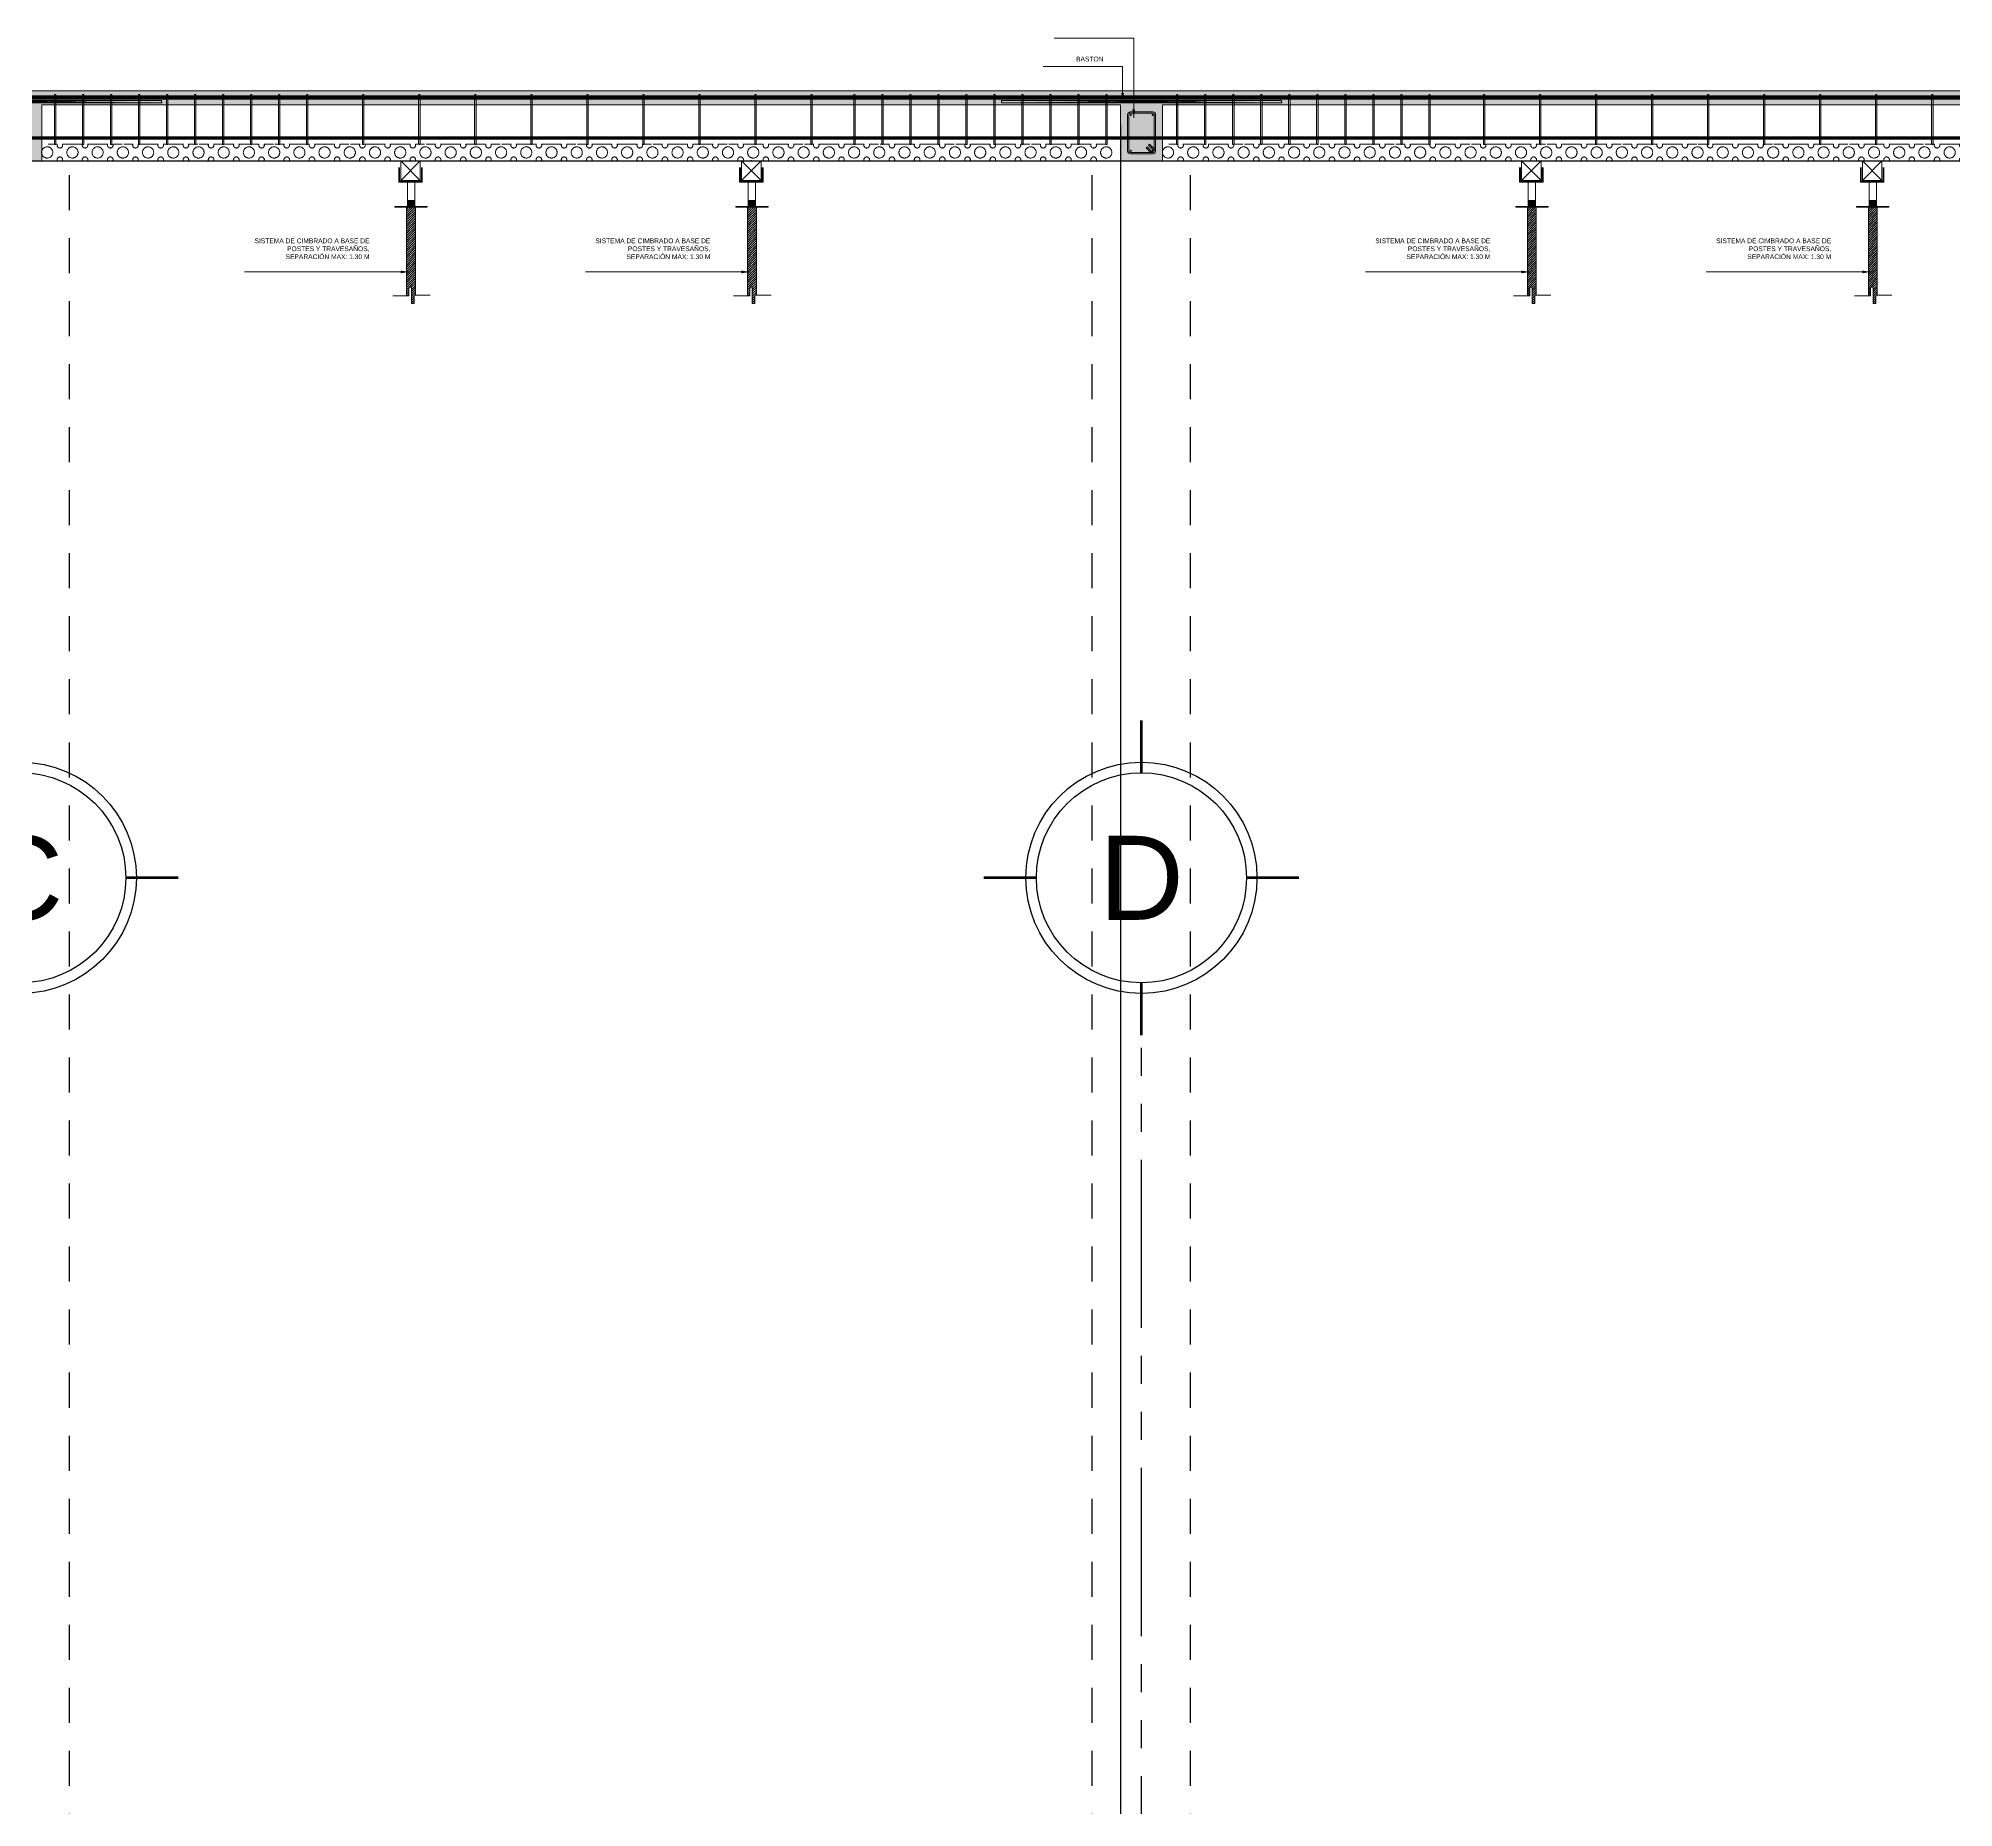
# Model space of a CAD drawing. Header units: millimetres. Extents: x 2248 to 2332, y 0 to 1240.
# Drawn here: x 2261.78 to 2268.62, y 1190.89 to 1197.21 of the extents above; entities that cross this region are included whole.
import ezdxf
from ezdxf.enums import TextEntityAlignment as Align

# ---------------------------------------------------------------- set-up
doc = ezdxf.new("R2010")
doc.units = ezdxf.units.MM
for name, pattern in [('HIDDEN', [0.375, 0.25, -0.125]), ('HIDDEN2', [0.1875, 0.125, -0.0625]), ('Xref_Ejes$0$ACAD_ISO05W100', [33, 24, -3, 0, -3, 0, -3])]:
    doc.linetypes.add(name, pattern=pattern)
doc.layers.get('Defpoints').update_dxf_attribs({"color": 8})
for name, color, linetype, lineweight in [('0-SIMBOLOGÍA', 7, 'Continuous', 0), ('00-ACERO', 5, 'Continuous', 0), ('00-CIMBRA', 40, 'Continuous', 0), ('00-CONCRETO', 8, 'Continuous', 0), ('00-LETREROS 1', 7, 'Continuous', 0), ('02-MAKROS', 202, 'Continuous', 0), ('02-MAKROS-CANALETA 2 corrida', 252, 'Continuous', 0), ('SECC. NERVADURA', 7, 'Continuous', 20)]:
    doc.layers.add(name, color=color, linetype=linetype, lineweight=lineweight)
for name, color, linetype in [('00-VIGAS', 1, 'Continuous'), ('Xref_Ejes$0$00-EJES', 1, 'Xref_Ejes$0$ACAD_ISO05W100'), ('Xref_Ejes$0$Globo Eje', 1, 'Continuous'), ('Xref_Ejes$0$Texto', 7, 'Continuous')]:
    doc.layers.add(name, color=color, linetype=linetype)
doc.styles.add('DIM2', font='archtitl.shx', dxfattribs={"width": 0.65})
doc.styles.add('out', font='arial.ttf')
doc.styles.get("Standard").update_dxf_attribs({"font": 'arial.ttf'})
doc.styles.add('TEXTO DETALLES', font='arial.ttf', dxfattribs={"height": 0.017})
doc.styles.add('Xref_Ejes$0$Arial', font='arial.ttf')
doc.linetypes.add('ZIGZAG', pattern='A,0.00254,-5.08,[131,ltypeshp.shx,S=5.08,R=0,X=-5.08,Y=0],-10.16,[131,ltypeshp.shx,S=5.08,R=180,X=5.08,Y=0],-5.08', length=20.32254)
doc.dimstyles.new('Copy of DIM-GRAL', dxfattribs={"dimscale": 0, "dimtxt": 0.1, "dimasz": 0.05, "dimexe": 0.1, "dimexo": 0.1, "dimgap": 0.05, "dimtad": 0, "dimzin": 0, "dimdsep": 46, "dimtxsty": 'DIM2', "dimblk": 'OPEN90', "dimcen": 0.1, "dimclrd": 1, "dimclre": 8, "dimclrt": 6, "dimadec": 0, "dimazin": 0, "dimtfac": 1, "dimtmove": 0, "dimatfit": 1, "dimldrblk": 'OPEN90', "dimfxl": 1, "dimtolj": 1, "dimtzin": 0, "dimarcsym": 0})
doc.dimstyles.new('DETALLES M', dxfattribs={"dimtxt": 0.027, "dimasz": 0.03, "dimexe": 0.03, "dimexo": 0, "dimgap": 0.038, "dimtad": 0, "dimtih": 1, "dimtoh": 1, "dimzin": 3, "dimdsep": 46, "dimtxsty": 'Standard', "dimblk": 'ORIGIN', "dimcen": 0.025, "dimclrd": 256, "dimclre": 256, "dimclrt": 3, "dimadec": 0, "dimazin": 0, "dimtfac": 1, "dimtix": 1, "dimtmove": 0, "dimatfit": 3, "dimfxl": 1, "dimtvp": 0.84, "dimfrac": 1, "dimtolj": 1, "dimtzin": 0, "dimlwd": -1, "dimlwe": -1, "dimarcsym": 0})

# ---------------------------------------------------------------- blocks, each defined once
blk = doc.blocks.new('*U41')
at = {"layer": 'Xref_Ejes$0$Globo Eje', "ltscale": 0.025, "const_width": 0.00938}
for points in [[(0, 0.5625), (0, 0.375)], [(-0.375, 0), (-0.5625, 0)], [(0.5625, 0), (0.375, 0)], [(0, -0.375), (0, -0.5625)]]:
    blk.add_lwpolyline(points, dxfattribs=at)
at = {"layer": 'Xref_Ejes$0$Globo Eje', "ltscale": 0.025}
for radius in [0.4125, 0.375]:
    blk.add_circle((0, 0), radius, dxfattribs=at)
at = {"layer": 'Xref_Ejes$0$Texto', "color": 7, "ltscale": 0.025, "style": 'Xref_Ejes$0$Arial'}
blk.add_attdef('EJE', text='', height=0.3, dxfattribs=at).set_placement((0, 0), align=Align.MIDDLE_CENTER)
blk = doc.blocks.new('Xref_Ejes')
at = {"layer": 'Xref_Ejes$0$00-EJES', "ltscale": 0.025}
blk.add_line((12, -8.9568), (12, 12.9873), dxfattribs=at)
for p, values in [((8, 13.5498), {'EJE': 'C'}), ((12, 13.5498), {'EJE': 'D'})]:
    blk.add_blockref('*U41', p, dxfattribs=at).add_auto_attribs(values)
blk = doc.blocks.new('_Open90')
at = {"color": 0, "linetype": 'ByBlock', "lineweight": -2}
for p, q in [((0, 0), (-1, 0)), ((-0.5, 0.5), (0, 0)), ((0, 0), (-0.5, -0.5))]:
    blk.add_line(p, q, dxfattribs=at)
blk = doc.blocks.new('*D484')
at = {"layer": 'Defpoints', "color": 0, "lineweight": -2, "transparency": 16777216}
for p in [(2265.645, 1197.0001), (2265.645, 0.3991), (2261.7945, 0)]:
    blk.add_point(p, dxfattribs=at)
at = {"layer": 'SECC. NERVADURA', "color": 8, "lineweight": -2, "transparency": 16777216}
for p, q in [((2265.645, 1196.9001), (2265.645, 0.2991)), ((2261.7945, 0.1), (2261.7945, 0.4991))]:
    blk.add_line(p, q, dxfattribs=at)
at = {"layer": 'SECC. NERVADURA', "color": 1, "lineweight": -2, "transparency": 16777216}
for p, q in [((2261.8445, 0.3991), (2263.5707, 0.3991)), ((2265.595, 0.3991), (2263.8688, 0.3991))]:
    blk.add_line(p, q, dxfattribs=at)
at = {"layer": 'SECC. NERVADURA', "color": 1, "lineweight": -2, "transparency": 16777216, "xscale": 0.05, "yscale": 0.05, "zscale": 0.05, "rotation": 180}
blk.add_blockref('_Open90', (2261.7945, 0.3991), dxfattribs=at)
at = {"layer": 'SECC. NERVADURA', "color": 1, "lineweight": -2, "transparency": 16777216, "xscale": 0.05, "yscale": 0.05, "zscale": 0.05}
blk.add_blockref('_Open90', (2265.645, 0.3991), dxfattribs=at)
at = {"layer": 'SECC. NERVADURA', "color": 6, "lineweight": -2, "transparency": 16777216, "insert": (2263.7198, 0.3991), "char_height": 0.1, "attachment_point": 5, "style": 'DIM2'}
blk.add_mtext('\\A1;3.85', dxfattribs=at)
blk = doc.blocks.new('armex')
at = {"layer": '00-ACERO'}
for p, q in [((2257.1821, 1197.2451), (2257.2617, 1197.2451)), ((2257.1823, 1197.2401), (2257.2617, 1197.2401)), ((2257.1717, 1197.1046), (2257.1717, 1197.2356)), ((2257.1767, 1197.1051), (2257.1767, 1197.2355)), ((2257.2667, 1197.2358), (2257.2665, 1197.1139)), ((2257.2717, 1197.2359), (2257.2717, 1197.1087)), ((2257.2376, 1197.1164), (2257.2412, 1197.1199)), ((2257.254, 1197.1001), (2257.2376, 1197.1164)), ((2257.261, 1197.1001), (2257.2412, 1197.1199)), ((2257.2468, 1197.1262), (2257.2503, 1197.1298)), ((2257.2667, 1197.1063), (2257.2468, 1197.1262)), ((2257.2717, 1197.1083), (2257.2503, 1197.1298)), ((2257.2667, 1197.1063), (2257.2667, 1197.1051)), ((2257.2617, 1197.0951), (2257.1817, 1197.0951)), ((2257.2618, 1197.1001), (2257.1818, 1197.1001))]:
    blk.add_line(p, q, dxfattribs=at)
at = {"layer": '00-ACERO', "const_width": 0.0035}
for points in [[(2257.1818, 1197.234, 1), (2257.1853, 1197.234, 1)], [(2257.2627, 1197.234, -1), (2257.2592, 1197.234, -1)], [(2257.1818, 1197.1062, -1), (2257.1853, 1197.1062, -1)], [(2257.2627, 1197.1062, 1), (2257.2592, 1197.1062, 1)]]:
    blk.add_lwpolyline(points, format="xyb", close=True, dxfattribs=at)
at = {"layer": '00-ACERO'}
for centre, radius, start, end in [((2257.1817, 1197.2351), 0.01, 87.72555, 182.27467), ((2257.1818, 1197.2351), 0.00506, 84.47253, 183.79272), ((2257.2617, 1197.2351), 0.01, 0, 90), ((2257.2617, 1197.2351), 0.005, 0, 90), ((2257.1817, 1197.1051), 0.01, 180, 270), ((2257.1817, 1197.1051), 0.005, 180, 270), ((2257.2615, 1197.1057), 0.0106, 271.26967, 14.43797), ((2257.2617, 1197.1051), 0.005, 270, 1.97058)]:
    blk.add_arc(centre, radius, start, end, dxfattribs=at)
blk = doc.blocks.new('*U499')
at = {"layer": '00-ACERO', "ltscale": 0.05}
h = blk.add_hatch(color=256, dxfattribs=at)
edge = h.paths.add_edge_path()
edge.add_line((-0.0005, 0.0893), (0.0005, 0.0893))
edge.add_arc((0.0005, 0.0873), 0.002, 0, 90, ccw=False)
edge.add_line((0.0025, 0.0873), (0.0025, -0.0873))
edge.add_arc((0.0005, -0.0873), 0.002, -90, 0, ccw=False)
edge.add_line((0.0005, -0.0893), (-0.0005, -0.0893))
edge.add_arc((-0.0005, -0.0873), 0.002, 180, 270, ccw=False)
edge.add_line((-0.0025, -0.0873), (-0.0025, 0.0873))
edge.add_arc((-0.0005, 0.0873), 0.002, 90, 180, ccw=False)
at = {"layer": '00-ACERO'}
blk.add_lwpolyline([(-0.0005, 0.0893), (0.0005, 0.0893, -0.414214), (0.0025, 0.0873), (0.0025, -0.0873, -0.414214), (0.0005, -0.0893), (-0.0005, -0.0893, -0.414214), (-0.0025, -0.0873), (-0.0025, 0.0873, -0.414214)], format="xyb", close=True, dxfattribs=at)
blk = doc.blocks.new('*U496')
at = {"layer": '02-MAKROS', "color": 0, "linetype": 'ByBlock', "lineweight": -2, "transparency": 16777216}
for p in [(0, 0), (0.1, 0), (0.2, 0), (0.3, 0), (0.4, 0), (0.5, 0), (0.6, 0), (0.7, 0), (0.8, 0), (0.9, 0)]:
    blk.add_blockref('*U499', p, dxfattribs=at)
blk = doc.blocks.new('*U498')
at = {"layer": '00-ACERO', "ltscale": 0.05}
h = blk.add_hatch(color=256, dxfattribs=at)
edge = h.paths.add_edge_path()
edge.add_line((-0.0005, 0.0893), (0.0005, 0.0893))
edge.add_arc((0.0005, 0.0873), 0.002, 0, 90, ccw=False)
edge.add_line((0.0025, 0.0873), (0.0025, -0.0873))
edge.add_arc((0.0005, -0.0873), 0.002, -90, 0, ccw=False)
edge.add_line((0.0005, -0.0893), (-0.0005, -0.0893))
edge.add_arc((-0.0005, -0.0873), 0.002, 180, 270, ccw=False)
edge.add_line((-0.0025, -0.0873), (-0.0025, 0.0873))
edge.add_arc((-0.0005, 0.0873), 0.002, 90, 180, ccw=False)
at = {"layer": '00-ACERO'}
blk.add_lwpolyline([(-0.0005, 0.0893), (0.0005, 0.0893, -0.414214), (0.0025, 0.0873), (0.0025, -0.0873, -0.414214), (0.0005, -0.0893), (-0.0005, -0.0893, -0.414214), (-0.0025, -0.0873), (-0.0025, 0.0873, -0.414214)], format="xyb", close=True, dxfattribs=at)
blk = doc.blocks.new('*U497')
at = {"layer": '02-MAKROS', "color": 0, "linetype": 'ByBlock', "lineweight": -2, "transparency": 16777216}
for p in [(0, 0), (0.1, 0), (0.2, 0), (0.3, 0), (0.4, 0), (0.5, 0), (0.6, 0), (0.7, 0), (0.8, 0), (0.9, 0)]:
    blk.add_blockref('*U498', p, dxfattribs=at)
blk = doc.blocks.new('*U494')
at = {"layer": '00-ACERO', "ltscale": 0.05}
h = blk.add_hatch(color=256, dxfattribs=at)
edge = h.paths.add_edge_path()
edge.add_line((-0.0005, 0.0893), (0.0005, 0.0893))
edge.add_arc((0.0005, 0.0873), 0.002, 0, 90, ccw=False)
edge.add_line((0.0025, 0.0873), (0.0025, -0.0873))
edge.add_arc((0.0005, -0.0873), 0.002, -90, 0, ccw=False)
edge.add_line((0.0005, -0.0893), (-0.0005, -0.0893))
edge.add_arc((-0.0005, -0.0873), 0.002, 180, 270, ccw=False)
edge.add_line((-0.0025, -0.0873), (-0.0025, 0.0873))
edge.add_arc((-0.0005, 0.0873), 0.002, 90, 180, ccw=False)
at = {"layer": '00-ACERO'}
blk.add_lwpolyline([(-0.0005, 0.0893), (0.0005, 0.0893, -0.414214), (0.0025, 0.0873), (0.0025, -0.0873, -0.414214), (0.0005, -0.0893), (-0.0005, -0.0893, -0.414214), (-0.0025, -0.0873), (-0.0025, 0.0873, -0.414214)], format="xyb", close=True, dxfattribs=at)
blk = doc.blocks.new('*U495')
at = {"layer": '02-MAKROS', "color": 0, "linetype": 'ByBlock', "lineweight": -2, "transparency": 16777216}
for p in [(0, 0), (0.2, 0), (0.4, 0), (0.6, 0), (0.8, 0), (1, 0), (1.2, 0), (1.4, 0), (1.6, 0)]:
    blk.add_blockref('*U494', p, dxfattribs=at)
blk = doc.blocks.new('*U500')
at = {"layer": '00-ACERO', "ltscale": 0.05}
h = blk.add_hatch(color=256, dxfattribs=at)
edge = h.paths.add_edge_path()
edge.add_line((-0.0005, 0.0893), (0.0005, 0.0893))
edge.add_arc((0.0005, 0.0873), 0.002, 0, 90, ccw=False)
edge.add_line((0.0025, 0.0873), (0.0025, -0.0873))
edge.add_arc((0.0005, -0.0873), 0.002, -90, 0, ccw=False)
edge.add_line((0.0005, -0.0893), (-0.0005, -0.0893))
edge.add_arc((-0.0005, -0.0873), 0.002, 180, 270, ccw=False)
edge.add_line((-0.0025, -0.0873), (-0.0025, 0.0873))
edge.add_arc((-0.0005, 0.0873), 0.002, 90, 180, ccw=False)
at = {"layer": '00-ACERO'}
blk.add_lwpolyline([(-0.0005, 0.0893), (0.0005, 0.0893, -0.414214), (0.0025, 0.0873), (0.0025, -0.0873, -0.414214), (0.0005, -0.0893), (-0.0005, -0.0893, -0.414214), (-0.0025, -0.0873), (-0.0025, 0.0873, -0.414214)], format="xyb", close=True, dxfattribs=at)
blk = doc.blocks.new('*U503')
at = {"layer": '02-MAKROS', "color": 0, "linetype": 'ByBlock', "lineweight": -2, "transparency": 16777216}
for p in [(0, 0), (0.1, 0), (0.2, 0), (0.3, 0), (0.4, 0), (0.5, 0), (0.6, 0), (0.7, 0), (0.8, 0), (0.9, 0)]:
    blk.add_blockref('*U500', p, dxfattribs=at)
blk = doc.blocks.new('*U501')
at = {"layer": '00-ACERO', "ltscale": 0.05}
h = blk.add_hatch(color=256, dxfattribs=at)
edge = h.paths.add_edge_path()
edge.add_line((-0.0005, 0.0893), (0.0005, 0.0893))
edge.add_arc((0.0005, 0.0873), 0.002, 0, 90, ccw=False)
edge.add_line((0.0025, 0.0873), (0.0025, -0.0873))
edge.add_arc((0.0005, -0.0873), 0.002, -90, 0, ccw=False)
edge.add_line((0.0005, -0.0893), (-0.0005, -0.0893))
edge.add_arc((-0.0005, -0.0873), 0.002, 180, 270, ccw=False)
edge.add_line((-0.0025, -0.0873), (-0.0025, 0.0873))
edge.add_arc((-0.0005, 0.0873), 0.002, 90, 180, ccw=False)
at = {"layer": '00-ACERO'}
blk.add_lwpolyline([(-0.0005, 0.0893), (0.0005, 0.0893, -0.414214), (0.0025, 0.0873), (0.0025, -0.0873, -0.414214), (0.0005, -0.0893), (-0.0005, -0.0893, -0.414214), (-0.0025, -0.0873), (-0.0025, 0.0873, -0.414214)], format="xyb", close=True, dxfattribs=at)
blk = doc.blocks.new('*U502')
at = {"layer": '02-MAKROS', "color": 0, "linetype": 'ByBlock', "lineweight": -2, "transparency": 16777216}
for p in [(0, 0), (0.2, 0), (0.4, 0), (0.6, 0), (0.8, 0), (1, 0), (1.2, 0), (1.4, 0), (1.6, 0)]:
    blk.add_blockref('*U501', p, dxfattribs=at)
blk = doc.blocks.new('canal')
at = {"layer": '02-MAKROS-CANALETA 2 corrida', "linetype": 'HIDDEN', "ltscale": 0.05}
for p, q in [((119.1009, 87.847), (119.0679, 87.847)), ((119.1009, 87.787), (119.0679, 87.787)), ((119.1909, 87.847), (119.1191, 87.847)), ((119.1909, 87.787), (119.1191, 87.787)), ((119.2809, 87.847), (119.2091, 87.847)), ((119.2809, 87.787), (119.2091, 87.787)), ((119.3321, 87.847), (119.2991, 87.847)), ((119.3321, 87.787), (119.2991, 87.787))]:
    blk.add_line(p, q, dxfattribs=at)
for points in [[(119.085, 87.817, -1), (119.045, 87.817, -1)], [(119.175, 87.817, -1), (119.135, 87.817, -1)], [(119.265, 87.817, -1), (119.225, 87.817, -1)], [(119.355, 87.817, -1), (119.315, 87.817, -1)]]:
    blk.add_lwpolyline(points, format="xyb", close=True, dxfattribs=at)
for centre, start, end in [((119.11, 87.8429), 155.86542, 24.13458), ((119.11, 87.7911), 335.86542, 204.13458), ((119.2, 87.8429), 155.86542, 24.13458), ((119.2, 87.7911), 335.86542, 204.13458), ((119.29, 87.8429), 155.86542, 24.13458), ((119.29, 87.7911), 335.86542, 204.13458)]:
    blk.add_arc(centre, 0.01, start, end, dxfattribs=at)
blk = doc.blocks.new('*U519')
at = {"layer": '00-VIGAS'}
blk.add_blockref('canal', (-119.2, -87.817), dxfattribs=at)
blk = doc.blocks.new('*U521')
at = {"layer": 'SECC. NERVADURA', "color": 0, "linetype": 'ByBlock', "lineweight": -2, "transparency": 16777216}
for p in [(0, 0), (0.27, 0), (0.54, 0), (0.81, 0), (1.08, 0), (1.35, 0), (1.62, 0), (1.89, 0), (2.16, 0), (2.43, 0), (2.7, 0), (2.97, 0), (3.24, 0), (3.51, 0)]:
    blk.add_blockref('*U519', p, dxfattribs=at)
blk = doc.blocks.new('*U522')
at = {"layer": '00-VIGAS'}
blk.add_blockref('canal', (-119.2, -87.817), dxfattribs=at)
blk = doc.blocks.new('*U524')
at = {"layer": 'SECC. NERVADURA', "color": 0, "linetype": 'ByBlock', "lineweight": -2, "transparency": 16777216}
for p in [(0, 0), (0.27, 0), (0.54, 0), (0.81, 0), (1.08, 0), (1.35, 0), (1.62, 0), (1.89, 0), (2.16, 0), (2.43, 0), (2.7, 0), (2.97, 0), (3.24, 0), (3.51, 0)]:
    blk.add_blockref('*U522', p, dxfattribs=at)
blk = doc.blocks.new('CORTES')
for p, q in [((578.113, 650.024), (578.113, 649.88)), ((578.188, 649.857), (578.043, 649.857)), ((578.043, 649.834), (578.043, 649.857)), ((578.118, 649.834), (578.043, 649.834)), ((578.113, 649.88), (578.188, 649.88)), ((578.118, 649.69), (578.118, 649.834)), ((578.188, 649.88), (578.188, 649.857))]:
    blk.add_line(p, q)
blk = doc.blocks.new('_Origin')
at = {"color": 0, "linetype": 'ByBlock', "lineweight": -2}
blk.add_line((0, 0), (-1, 0), dxfattribs=at)
blk.add_circle((0, 0), 0.5, dxfattribs=at)

msp = doc.modelspace()

# ---------------------------------------------------------------- hatches: boundary and pattern name
at = {"layer": '00-ACERO', "ltscale": 0.05}
h = msp.add_hatch(dxfattribs=at)
h.set_pattern_fill('ANSI31', color=256, scale=0.0008, angle=90, style=0)
h.set_pattern_definition([(135, (2052.5681336, 1041.2833806), (-0.001796051224, -0.001796051224), [])])
edge = h.paths.add_edge_path()
edge.add_line((2271.6851, 1196.9901), (2257.6192, 1196.9901))
edge.add_line((2257.6192, 1196.9901), (2257.603, 1196.9901))
edge.add_arc((2257.603, 1196.9751), 0.015, 90, 180)
edge.add_line((2257.588, 1196.9751), (2257.588, 1196.8849))
edge.add_line((2257.588, 1196.8849), (2257.5797, 1196.8849))
edge.add_line((2257.5797, 1196.8849), (2257.5797, 1196.9751))
edge.add_arc((2257.603, 1196.9751), 0.0234, 90, 180, ccw=False)
edge.add_line((2257.603, 1196.9984), (2257.6192, 1196.9984))
edge.add_line((2257.6192, 1196.9984), (2271.6851, 1196.9984))
edge.add_line((2271.6851, 1196.9984), (2271.6851, 1196.9901))
h = msp.add_hatch(dxfattribs=at)
h.set_pattern_fill('ANSI31', color=256, scale=0.0008, style=0)
h.set_pattern_definition([(45, (2272.4961753, 991.0069716), (-0.001796051224, 0.001796051224), [])])
edge = h.paths.add_edge_path()
edge.add_line((2261.2221, 1196.9861), (2262.2215, 1196.9861))
edge.add_line((2261.2221, 1196.9777), (2262.2227, 1196.9777))
h = msp.add_hatch(dxfattribs=at)
h.set_pattern_fill('ANSI31', color=256, scale=0.0008, style=0)
h.set_pattern_definition([(45, (2276.4945323, 991.0069716), (-0.001796051224, 0.001796051224), [])])
edge = h.paths.add_edge_path()
edge.add_line((2265.2204, 1196.9861), (2266.2198, 1196.9861))
edge.add_line((2265.2204, 1196.9777), (2266.2211, 1196.9777))
h = msp.add_hatch(dxfattribs=at)
h.set_pattern_fill('ANSI31', color=256, scale=0.0008, angle=270, style=0)
h.set_pattern_definition([(315, (2478.8477707, 1352.557707), (0.001796051224, 0.001796051224), [])])
edge = h.paths.add_edge_path()
edge.add_line((2265.6192, 1196.9901), (2273.7814, 1196.9901))
edge.add_line((2273.7814, 1196.9901), (2273.7976, 1196.9901))
edge.add_arc((2273.7976, 1196.9751), 0.015, 360, 450, ccw=False)
edge.add_line((2273.8126, 1196.9751), (2273.8126, 1196.9372))
edge.add_line((2273.8126, 1196.9372), (2273.8209, 1196.9372))
edge.add_line((2273.8209, 1196.9372), (2273.8209, 1196.9751))
edge.add_arc((2273.7976, 1196.9751), 0.0234, 360, 450)
edge.add_line((2273.7976, 1196.9984), (2273.7814, 1196.9984))
edge.add_line((2273.7814, 1196.9984), (2265.6192, 1196.9984))
edge.add_line((2265.6192, 1196.9984), (2265.6192, 1196.9901))
h = msp.add_hatch(dxfattribs=at)
h.set_pattern_fill('ANSI31', color=256, scale=0.0008, angle=90, style=0)
h.set_pattern_definition([(135, (2052.5681336, 1041.288405), (-0.001796051224, -0.001796051224), [])])
edge = h.paths.add_edge_path()
edge.add_line((2265.7967, 1196.856), (2257.6345, 1196.856))
edge.add_line((2257.6345, 1196.856), (2257.6183, 1196.856))
edge.add_arc((2257.6183, 1196.871), 0.015, 180, 270, ccw=False)
edge.add_line((2257.6033, 1196.871), (2257.6033, 1196.9089))
edge.add_line((2257.6033, 1196.9089), (2257.595, 1196.9089))
edge.add_line((2257.595, 1196.9089), (2257.595, 1196.871))
edge.add_arc((2257.6183, 1196.871), 0.0234, 180, 270)
edge.add_line((2257.6183, 1196.8477), (2257.6345, 1196.8477))
edge.add_line((2257.6345, 1196.8477), (2265.7967, 1196.8477))
edge.add_line((2265.7967, 1196.8477), (2265.7967, 1196.856))
h = msp.add_hatch(dxfattribs=at)
h.set_pattern_fill('ANSI31', color=256, scale=0.0008, angle=270, style=0)
h.set_pattern_definition([(315, (2478.8477707, 1352.5627312), (0.001796051224, 0.001796051224), [])])
edge = h.paths.add_edge_path()
edge.add_line((2259.7308, 1196.856), (2273.7967, 1196.856))
edge.add_line((2273.7967, 1196.856), (2273.8129, 1196.856))
edge.add_arc((2273.8129, 1196.871), 0.015, 270, 360)
edge.add_line((2273.8279, 1196.871), (2273.8279, 1196.9612))
edge.add_line((2273.8279, 1196.9612), (2273.8363, 1196.9612))
edge.add_line((2273.8363, 1196.9612), (2273.8363, 1196.871))
edge.add_arc((2273.8129, 1196.871), 0.0234, 270, 360, ccw=False)
edge.add_line((2273.8129, 1196.8477), (2273.7967, 1196.8477))
edge.add_line((2273.7967, 1196.8477), (2259.7308, 1196.8477))
edge.add_line((2259.7308, 1196.8477), (2259.7308, 1196.856))
at = {"layer": '00-CIMBRA'}
h = msp.add_hatch(dxfattribs=at)
h.set_pattern_fill('JIS_WOOD', color=256, scale=0.008, style=0)
h.set_pattern_definition([(45, (2149.112755, 1144.3501284), (-0.004, 0.004), [])])
h.paths.add_polyline_path([(2263.0969, 1196.289), (2263.1047, 1196.289), (2263.1047, 1196.3188), (2263.114, 1196.3188), (2263.114, 1196.2611), (2263.1232, 1196.2611), (2263.1232, 1196.2909), (2263.1284, 1196.2909), (2263.1284, 1196.6046), (2263.0969, 1196.6046)])
h = msp.add_hatch(dxfattribs=at)
h.set_pattern_fill('JIS_WOOD', color=256, scale=0.008, style=0)
h.set_pattern_definition([(45, (2150.3294215, 1144.3501284), (-0.004, 0.004), [])])
h.paths.add_polyline_path([(2264.3136, 1196.289), (2264.3214, 1196.289), (2264.3214, 1196.3188), (2264.3306, 1196.3188), (2264.3306, 1196.2611), (2264.3399, 1196.2611), (2264.3399, 1196.2909), (2264.3451, 1196.2909), (2264.3451, 1196.6046), (2264.3136, 1196.6046)])
h = msp.add_hatch(dxfattribs=at)
h.set_pattern_fill('JIS_WOOD', color=256, scale=0.008, style=0)
h.set_pattern_definition([(45, (2153.1132807, 1144.3501284), (-0.004, 0.004), [])])
h.paths.add_polyline_path([(2267.0974, 1196.289), (2267.1052, 1196.289), (2267.1052, 1196.3188), (2267.1145, 1196.3188), (2267.1145, 1196.2611), (2267.1237, 1196.2611), (2267.1237, 1196.2909), (2267.1289, 1196.2909), (2267.1289, 1196.6046), (2267.0974, 1196.6046)])
h = msp.add_hatch(dxfattribs=at)
h.set_pattern_fill('JIS_WOOD', color=256, scale=0.008, style=0)
h.set_pattern_definition([(45, (2154.3299474, 1144.3501284), (-0.004, 0.004), [])])
h.paths.add_polyline_path([(2268.3141, 1196.289), (2268.3219, 1196.289), (2268.3219, 1196.3188), (2268.3311, 1196.3188), (2268.3311, 1196.2611), (2268.3404, 1196.2611), (2268.3404, 1196.2909), (2268.3456, 1196.2909), (2268.3456, 1196.6046), (2268.3141, 1196.6046)])
at = {"layer": '00-CONCRETO'}
h = msp.add_hatch(dxfattribs=at)
h.set_pattern_fill('AR-CONC', color=256, scale=0.004)
h.set_pattern_definition([(50, (2141.212618, 1105.712392), (0.0286904073, -0.0025100854), [0.003, -0.033]), (355, (2141.212618, 1105.712392), (-0.0055500533, 0.0300876853), [0.0024, -0.0264]), (100.451444, (2141.21501, 1105.712183), (0.023140354, 0.0275775996), [0.0025496077, -0.0280456845]), (46.1842, (2141.212618, 1105.72039), (0.042689653, -0.006620771), [0.0045, -0.0495]), (96.635635, (2141.216176, 1105.71984), (0.037386478, 0.038964744), [0.003824414, -0.04206855]), (351.184164, (2141.21262, 1105.72039), (0.037386478, 0.038964744), [0.0036, -0.0396]), (21, (2141.216618, 1105.718392), (0.023876282, -0.0161047556), [0.003, -0.033]), (326, (2141.216618, 1105.718392), (0.0097326133, 0.029006002), [0.0024, -0.0264]), (71.451445, (2141.218608, 1105.71705), (0.033608895, 0.012901246), [0.0025496076, -0.0280456845]), (37.5, (2141.212618, 1105.712392), (0.0004863942, 0.01331575415), [0, -0.02608, 0, -0.0268, 0, -0.0265]), (7.5, (2141.212618, 1105.712392), (0.0105227815, 0.0157764685), [0, -0.01528, 0, -0.02548, 0, -0.0101]), (327.5, (2141.203698, 1105.712392), (0.02135289745, -0.0009021949), [0, -0.01, 0, -0.0312, 0, -0.0414]), (317.5, (2141.199698, 1105.712392), (0.0233274468, 0.0040041993), [0, -0.013, 0, -0.02072, 0, -0.0294])])
h.paths.add_polyline_path([(2257.6945, 1196.9701), (2261.6446, 1196.9701), (2261.6445, 1196.7701), (2261.7945, 1196.7701), (2261.7954, 1196.9701), (2265.645, 1196.9701), (2265.645, 1196.7701), (2265.795, 1196.7701), (2265.795, 1196.9701), (2269.645, 1196.9701), (2269.645, 1196.7701), (2269.795, 1196.7701), (2269.795, 1196.9701), (2273.7412, 1196.9701), (2273.7412, 1196.7701), (2273.8912, 1196.7701), (2273.8912, 1197.0201), (2257.5445, 1197.0201), (2257.5445, 1196.7701), (2257.6945, 1196.7701)])

# ---------------------------------------------------------------- linework, layer by layer
at = {"color": 2, "linetype": 'HIDDEN2', "lineweight": -2}
for p, q in [((2261.894, 1189.8445), (2261.894, 1196.7701)), ((2265.544, 1189.8445), (2265.544, 1196.7701)), ((2265.8945, 1189.8445), (2265.8945, 1196.7701))]:
    msp.add_line(p, q, dxfattribs=at)
at = {"layer": '00-ACERO', "color": 4, "linetype": 'ZIGZAG', "ltscale": 0.001}
msp.add_line((2257.544, 1197.0025), (2273.8912, 1197.0025), dxfattribs=at)
at = {"layer": '00-ACERO'}
for points in [[(2271.6851, 1196.9901), (2257.6192, 1196.9901), (2257.603, 1196.9901, 0.414214), (2257.588, 1196.9751), (2257.588, 1196.8849), (2257.5797, 1196.8849), (2257.5797, 1196.9751, -0.414214), (2257.603, 1196.9984), (2257.6192, 1196.9984), (2271.6851, 1196.9984)], [(2265.6192, 1196.9901), (2273.7814, 1196.9901), (2273.7976, 1196.9901, -0.414214), (2273.8126, 1196.9751), (2273.8126, 1196.9372), (2273.8209, 1196.9372), (2273.8209, 1196.9751, 0.414214), (2273.7976, 1196.9984), (2273.7814, 1196.9984), (2265.6192, 1196.9984)], [(2265.7967, 1196.856), (2257.6345, 1196.856), (2257.6183, 1196.856, -0.414214), (2257.6033, 1196.871), (2257.6033, 1196.9089), (2257.595, 1196.9089), (2257.595, 1196.871, 0.414214), (2257.6183, 1196.8477), (2257.6345, 1196.8477), (2265.7967, 1196.8477)], [(2259.7308, 1196.856), (2273.7967, 1196.856), (2273.8129, 1196.856, 0.414214), (2273.8279, 1196.871), (2273.8279, 1196.9612), (2273.8363, 1196.9612), (2273.8363, 1196.871, -0.414214), (2273.8129, 1196.8477), (2273.7967, 1196.8477), (2259.7308, 1196.8477)]]:
    msp.add_lwpolyline(points, format="xyb", close=True, dxfattribs=at)
for points in [[(2261.2221, 1196.9861), (2262.2215, 1196.9861), (2262.2227, 1196.9777), (2261.2221, 1196.9777)], [(2265.2204, 1196.9861), (2266.2198, 1196.9861), (2266.2211, 1196.9777), (2265.2204, 1196.9777)]]:
    msp.add_lwpolyline(points, close=True, dxfattribs=at)
at = {"layer": '00-CIMBRA'}
for p, q in [((2263.1456, 1196.7001), (2263.0756, 1196.7701)), ((2263.0756, 1196.7001), (2263.1456, 1196.7701)), ((2264.3623, 1196.7001), (2264.2923, 1196.7701)), ((2264.2923, 1196.7001), (2264.3623, 1196.7701)), ((2267.1462, 1196.7001), (2267.0762, 1196.7701)), ((2267.0762, 1196.7001), (2267.1462, 1196.7701)), ((2268.3628, 1196.7001), (2268.2928, 1196.7701)), ((2268.2928, 1196.7001), (2268.3628, 1196.7701)), ((2263.0686, 1196.6941), (2263.0686, 1196.7466)), ((2263.0686, 1196.6941), (2263.1526, 1196.6941)), ((2263.0718, 1196.6972), (2263.0718, 1196.7466)), ((2263.0718, 1196.6972), (2263.1495, 1196.6972)), ((2263.0995, 1196.6941), (2263.0995, 1196.6077)), ((2263.1258, 1196.6941), (2263.1258, 1196.6077)), ((2263.1495, 1196.6972), (2263.1495, 1196.7466)), ((2263.1526, 1196.6941), (2263.1526, 1196.7466)), ((2264.2853, 1196.6941), (2264.2853, 1196.7466)), ((2264.2853, 1196.6941), (2264.3693, 1196.6941)), ((2264.2885, 1196.6972), (2264.2885, 1196.7466)), ((2264.2885, 1196.6972), (2264.3662, 1196.6972)), ((2264.3162, 1196.6941), (2264.3162, 1196.6077)), ((2264.3424, 1196.6941), (2264.3424, 1196.6077)), ((2264.3662, 1196.6972), (2264.3662, 1196.7466)), ((2264.3693, 1196.6941), (2264.3693, 1196.7466)), ((2267.0692, 1196.6941), (2267.0692, 1196.7466)), ((2267.0692, 1196.6941), (2267.1532, 1196.6941)), ((2267.0723, 1196.6972), (2267.0723, 1196.7466)), ((2267.0723, 1196.6972), (2267.15, 1196.6972)), ((2267.1, 1196.6941), (2267.1, 1196.6077)), ((2267.1263, 1196.6941), (2267.1263, 1196.6077)), ((2267.15, 1196.6972), (2267.15, 1196.7466)), ((2267.1532, 1196.6941), (2267.1532, 1196.7466)), ((2268.2858, 1196.6941), (2268.2858, 1196.7466)), ((2268.2858, 1196.6941), (2268.3698, 1196.6941)), ((2268.289, 1196.6972), (2268.289, 1196.7466)), ((2268.289, 1196.6972), (2268.3667, 1196.6972)), ((2268.3167, 1196.6941), (2268.3167, 1196.6077)), ((2268.343, 1196.6941), (2268.343, 1196.6077)), ((2268.3667, 1196.6972), (2268.3667, 1196.7466)), ((2268.3698, 1196.6941), (2268.3698, 1196.7466)), ((2263.0995, 1196.6282), (2263.1258, 1196.6282)), ((2263.0995, 1196.6261), (2263.1258, 1196.6261)), ((2263.0995, 1196.624), (2263.1258, 1196.624)), ((2264.3162, 1196.6282), (2264.3424, 1196.6282)), ((2264.3162, 1196.6261), (2264.3424, 1196.6261)), ((2264.3162, 1196.624), (2264.3424, 1196.624)), ((2267.1, 1196.6282), (2267.1263, 1196.6282)), ((2267.1, 1196.6261), (2267.1263, 1196.6261)), ((2267.1, 1196.624), (2267.1263, 1196.624)), ((2268.3167, 1196.6282), (2268.343, 1196.6282)), ((2268.3167, 1196.6261), (2268.343, 1196.6261)), ((2268.3167, 1196.624), (2268.343, 1196.624)), ((2263.0549, 1196.6077), (2263.1704, 1196.6077)), ((2263.0549, 1196.6046), (2263.0549, 1196.6077)), ((2263.0549, 1196.6046), (2263.1704, 1196.6046)), ((2263.0969, 1196.6046), (2263.0969, 1196.289)), ((2263.0995, 1196.6219), (2263.1258, 1196.6219)), ((2263.0995, 1196.6198), (2263.1258, 1196.6198)), ((2263.0995, 1196.6177), (2263.1258, 1196.6177)), ((2263.0995, 1196.6156), (2263.1258, 1196.6156)), ((2263.0995, 1196.6135), (2263.1258, 1196.6135)), ((2263.0995, 1196.6114), (2263.1258, 1196.6114)), ((2263.0995, 1196.6093), (2263.1258, 1196.6093)), ((2263.1284, 1196.6046), (2263.1284, 1196.2909)), ((2263.1704, 1196.6046), (2263.1704, 1196.6077)), ((2264.2716, 1196.6077), (2264.3871, 1196.6077)), ((2264.2716, 1196.6046), (2264.2716, 1196.6077)), ((2264.2716, 1196.6046), (2264.3871, 1196.6046)), ((2264.3136, 1196.6046), (2264.3136, 1196.289)), ((2264.3162, 1196.6219), (2264.3424, 1196.6219)), ((2264.3162, 1196.6198), (2264.3424, 1196.6198)), ((2264.3162, 1196.6177), (2264.3424, 1196.6177)), ((2264.3162, 1196.6156), (2264.3424, 1196.6156)), ((2264.3162, 1196.6135), (2264.3424, 1196.6135)), ((2264.3162, 1196.6114), (2264.3424, 1196.6114)), ((2264.3162, 1196.6093), (2264.3424, 1196.6093)), ((2264.3451, 1196.6046), (2264.3451, 1196.2909)), ((2264.3871, 1196.6046), (2264.3871, 1196.6077)), ((2267.0554, 1196.6077), (2267.1709, 1196.6077)), ((2267.0554, 1196.6046), (2267.0554, 1196.6077)), ((2267.0554, 1196.6046), (2267.1709, 1196.6046)), ((2267.0974, 1196.6046), (2267.0974, 1196.289)), ((2267.1, 1196.6219), (2267.1263, 1196.6219)), ((2267.1, 1196.6198), (2267.1263, 1196.6198)), ((2267.1, 1196.6177), (2267.1263, 1196.6177)), ((2267.1, 1196.6156), (2267.1263, 1196.6156)), ((2267.1, 1196.6135), (2267.1263, 1196.6135)), ((2267.1, 1196.6114), (2267.1263, 1196.6114)), ((2267.1, 1196.6093), (2267.1263, 1196.6093)), ((2267.1289, 1196.6046), (2267.1289, 1196.2909)), ((2267.1709, 1196.6046), (2267.1709, 1196.6077)), ((2268.2721, 1196.6077), (2268.3876, 1196.6077)), ((2268.2721, 1196.6046), (2268.2721, 1196.6077)), ((2268.2721, 1196.6046), (2268.3876, 1196.6046)), ((2268.3141, 1196.6046), (2268.3141, 1196.289)), ((2268.3167, 1196.6219), (2268.343, 1196.6219)), ((2268.3167, 1196.6198), (2268.343, 1196.6198)), ((2268.3167, 1196.6177), (2268.343, 1196.6177)), ((2268.3167, 1196.6156), (2268.343, 1196.6156)), ((2268.3167, 1196.6135), (2268.343, 1196.6135)), ((2268.3167, 1196.6114), (2268.343, 1196.6114)), ((2268.3167, 1196.6093), (2268.343, 1196.6093)), ((2268.3456, 1196.6046), (2268.3456, 1196.2909)), ((2268.3876, 1196.6046), (2268.3876, 1196.6077))]:
    msp.add_line(p, q, dxfattribs=at)
for points in [[(2263.0756, 1196.7001), (2263.1456, 1196.7001), (2263.1456, 1196.7701), (2263.0756, 1196.7701)], [(2264.2923, 1196.7001), (2264.3623, 1196.7001), (2264.3623, 1196.7701), (2264.2923, 1196.7701)], [(2267.0762, 1196.7001), (2267.1462, 1196.7001), (2267.1462, 1196.7701), (2267.0762, 1196.7701)], [(2268.2928, 1196.7001), (2268.3628, 1196.7001), (2268.3628, 1196.7701), (2268.2928, 1196.7701)]]:
    msp.add_lwpolyline(points, close=True, dxfattribs=at)
at = {"layer": '00-CONCRETO'}
msp.add_lwpolyline([(2257.5445, 1197.0201), (2273.8912, 1197.0201), (2273.8912, 1196.7701), (2273.7412, 1196.7701), (2273.7412, 1196.9701), (2269.795, 1196.9701), (2269.795, 1196.7701), (2269.645, 1196.7701), (2269.645, 1196.9701), (2265.795, 1196.9701), (2265.795, 1196.7701), (2265.645, 1196.7701), (2265.645, 1196.9701), (2261.7946, 1196.9701), (2261.7945, 1196.7701), (2261.6445, 1196.7701), (2261.6446, 1196.9701), (2257.6945, 1196.9701), (2257.6945, 1196.7701), (2257.5445, 1196.7701)], close=True, dxfattribs=at)
at = {"layer": '02-MAKROS'}
for points in [[(2261.7946, 1196.7701), (2265.645, 1196.7701), (2265.645, 1196.9701), (2261.7946, 1196.9701)], [(2265.795, 1196.7701), (2269.645, 1196.7701), (2269.645, 1196.9701), (2265.795, 1196.9701)]]:
    msp.add_lwpolyline(points, close=True, dxfattribs=at)
at = {"layer": 'SECC. NERVADURA', "lineweight": -2}
msp.add_line((2257.544, 1196.7701), (2273.8912, 1196.7701), dxfattribs=at)
for p in [(2263.1106, 1196.7701), (2264.3273, 1196.7701)]:
    msp.add_point(p, dxfattribs=at)

# ---------------------------------------------------------------- block references
msp.add_blockref('Xref_Ejes', (2253.7195, 1180.6611))
at = {"layer": '0-SIMBOLOGÍA', "xscale": 0.4000000000000057, "yscale": 0.4000000000000057, "zscale": 0.4000000000000057, "rotation": 270}
for p in [(2003.1712, 1427.5361), (2004.3878, 1427.5361), (2007.1717, 1427.5361), (2008.3884, 1427.5361)]:
    msp.add_blockref('CORTES', p, dxfattribs=at)
at = {"layer": '02-MAKROS'}
for name, p in [('*U496', (2261.8421, 1196.9176)), ('*U495', (2262.9421, 1196.9176)), ('*U497', (2264.695, 1196.9176)), ('*U503', (2265.8475, 1196.9176)), ('*U502', (2266.9425, 1196.9176))]:
    msp.add_blockref(name, p, dxfattribs=at)
at = {"layer": 'SECC. NERVADURA', "lineweight": -2}
for name, p in [('armex', (8.4983, -0.3)), ('*U521', (2261.9489, 1196.8001)), ('*U524', (2265.9494, 1196.8001))]:
    msp.add_blockref(name, p, dxfattribs=at)

# ---------------------------------------------------------------- texts
at = {"layer": '00-LETREROS 1', "char_height": 0.017, "attachment_point": 3}
for s, insert, width, style in [('BASTON ', (2265.5839, 1197.1421), 0.122787, 'TEXTO DETALLES'), ('\\pi0.16132;{\\fArial|b0|i0|c238|p34;SISTEM}A D{\\fArial|b0|i0|c238|p34;E} C{\\fArial|b0|i0|c238|p34;IM}B{\\fArial|b0|i0|c238|p34;R}ADO A BA{\\fArial|b0|i0|c238|p34;SE} D{\\fArial|b0|i0|c238|p34;E} \\P\\pi0;{\\fArial|b0|i0|c238|p34;P}O{\\fArial|b0|i0|c238|p34;STES} {\\fArial|b0|i0|c238|p34;Y} {\\fArial|b0|i0|c238|p34;TR}A{\\fArial|b0|i0|c238|p34;VES}A{\\fArial|b0|i0|c238|p34;Ñ}O{\\fArial|b0|i0|c238|p34;S,}\\P{\\fArial|b0|i0|c238|p34;SEP}A{\\fArial|b0|i0|c238|p34;R}AC{\\fArial|b0|i0|c238|p34;IÓ}N MAX: 1.30 M', (2262.9643, 1196.4932), 0.620577, 'out'), ('\\pi0.16132;{\\fArial|b0|i0|c238|p34;SISTEM}A D{\\fArial|b0|i0|c238|p34;E} C{\\fArial|b0|i0|c238|p34;IM}B{\\fArial|b0|i0|c238|p34;R}ADO A BA{\\fArial|b0|i0|c238|p34;SE} D{\\fArial|b0|i0|c238|p34;E} \\P\\pi0;{\\fArial|b0|i0|c238|p34;P}O{\\fArial|b0|i0|c238|p34;STES} {\\fArial|b0|i0|c238|p34;Y} {\\fArial|b0|i0|c238|p34;TR}A{\\fArial|b0|i0|c238|p34;VES}A{\\fArial|b0|i0|c238|p34;Ñ}O{\\fArial|b0|i0|c238|p34;S,}\\P{\\fArial|b0|i0|c238|p34;SEP}A{\\fArial|b0|i0|c238|p34;R}AC{\\fArial|b0|i0|c238|p34;IÓ}N MAX: 1.30 M', (2264.181, 1196.4932), 0.620577, 'out'), ('\\pi0.16132;{\\fArial|b0|i0|c238|p34;SISTEM}A D{\\fArial|b0|i0|c238|p34;E} C{\\fArial|b0|i0|c238|p34;IM}B{\\fArial|b0|i0|c238|p34;R}ADO A BA{\\fArial|b0|i0|c238|p34;SE} D{\\fArial|b0|i0|c238|p34;E} \\P\\pi0;{\\fArial|b0|i0|c238|p34;P}O{\\fArial|b0|i0|c238|p34;STES} {\\fArial|b0|i0|c238|p34;Y} {\\fArial|b0|i0|c238|p34;TR}A{\\fArial|b0|i0|c238|p34;VES}A{\\fArial|b0|i0|c238|p34;Ñ}O{\\fArial|b0|i0|c238|p34;S,}\\P{\\fArial|b0|i0|c238|p34;SEP}A{\\fArial|b0|i0|c238|p34;R}AC{\\fArial|b0|i0|c238|p34;IÓ}N MAX: 1.30 M', (2266.9649, 1196.4932), 0.620577, 'out'), ('\\pi0.16132;{\\fArial|b0|i0|c238|p34;SISTEM}A D{\\fArial|b0|i0|c238|p34;E} C{\\fArial|b0|i0|c238|p34;IM}B{\\fArial|b0|i0|c238|p34;R}ADO A BA{\\fArial|b0|i0|c238|p34;SE} D{\\fArial|b0|i0|c238|p34;E} \\P\\pi0;{\\fArial|b0|i0|c238|p34;P}O{\\fArial|b0|i0|c238|p34;STES} {\\fArial|b0|i0|c238|p34;Y} {\\fArial|b0|i0|c238|p34;TR}A{\\fArial|b0|i0|c238|p34;VES}A{\\fArial|b0|i0|c238|p34;Ñ}O{\\fArial|b0|i0|c238|p34;S,}\\P{\\fArial|b0|i0|c238|p34;SEP}A{\\fArial|b0|i0|c238|p34;R}AC{\\fArial|b0|i0|c238|p34;IÓ}N MAX: 1.30 M', (2268.1815, 1196.4932), 0.620577, 'out')]:
    msp.add_mtext(s, dxfattribs=dict(at, insert=insert, width=width, style=style))

# ---------------------------------------------------------------- dimensions: what is measured, and where the dimension line sits
at = {"layer": 'SECC. NERVADURA', "lineweight": -2}
dim = msp.add_linear_dim(base=(2265.645, 0.3991), p1=(2261.7945, 0), p2=(2265.645, 1197.0001), dimstyle='Copy of DIM-GRAL', override={"dimscale": 1}, dxfattribs=at)
dim.commit()
dim.dimension.update_dxf_attribs({"geometry": '*D484', "text_midpoint": (2263.7198, 0.3991)})

# ---------------------------------------------------------------- leaders
at = {"layer": '00-LETREROS 1'}
for points in [[(2265.6919, 1196.9243), (2265.6919, 1197.2076), (2265.4077, 1197.2076)], [(2265.6525, 1196.9829), (2265.6525, 1197.1067), (2265.3683, 1197.1067)], [(2263.1049, 1196.3737), (2262.8938, 1196.3737), (2262.5183, 1196.3737)], [(2264.3216, 1196.3737), (2264.1105, 1196.3737), (2263.735, 1196.3737)], [(2267.1054, 1196.3737), (2266.8943, 1196.3737), (2266.5188, 1196.3737)], [(2268.3221, 1196.3737), (2268.111, 1196.3737), (2267.7355, 1196.3737)]]:
    msp.add_leader(points, dimstyle='DETALLES M', override={"dimgap": 0.038, "dimtad": 0}, dxfattribs=at)

doc.saveas('drawing.dxf')
